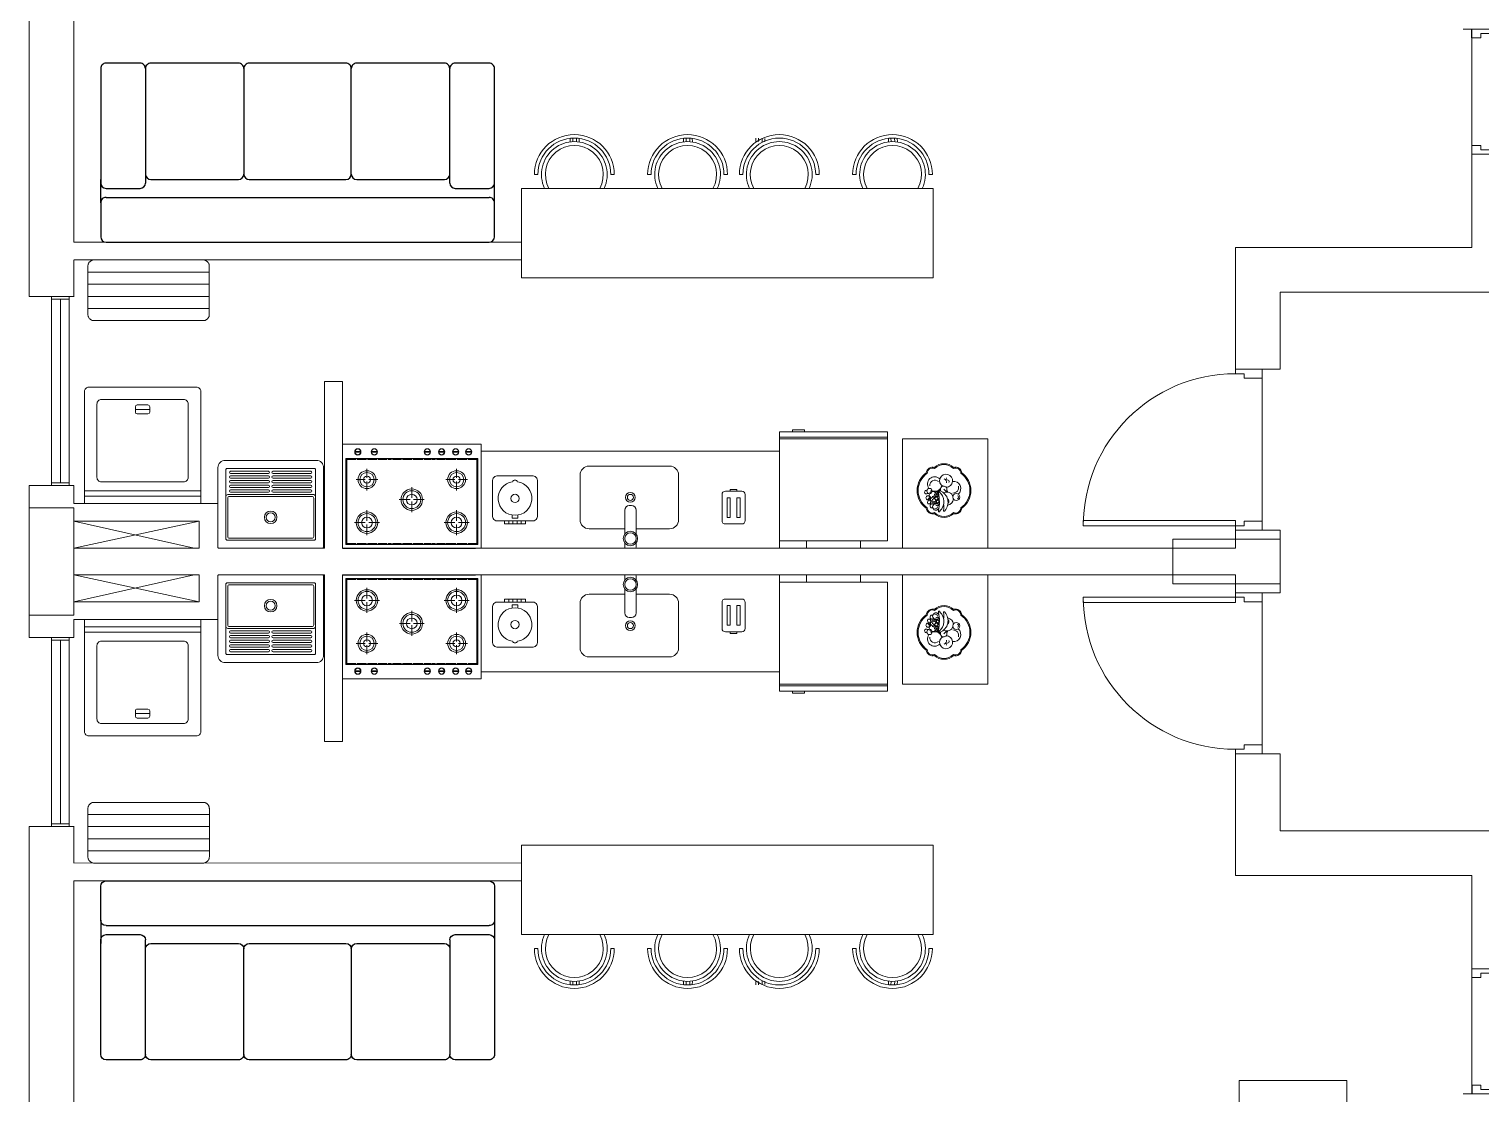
# Model space of a CAD drawing. Header units: millimetres. Extents: x 2878 to 6301, y 540 to 1980.
# Drawn here: x 2907.44 to 2915.55, y 825.56 to 831.51 of the extents above; entities that cross this region are included whole.
import ezdxf

# ---------------------------------------------------------------- set-up
doc = ezdxf.new("R2010")
doc.units = ezdxf.units.MM
doc.header["$LTSCALE"] = 4
doc.linetypes.add('HIDDEN2', pattern=[4.7625, 3.175, -1.5875])
for name, color, linetype, lineweight in [('ALVENARIA', 4, 'Continuous', 20), ('COTAS', 35, 'Continuous', 5), ('fino', 2, 'Continuous', 9), ('JANELA', 2, 'Continuous', 20), ('PILAR', 1, 'Continuous', 5), ('PORTA', 2, 'Continuous', 20), ('SOLEIRA', 1, 'Continuous', 5)]:
    doc.layers.add(name, color=color, linetype=linetype, lineweight=lineweight)

# ---------------------------------------------------------------- blocks, each defined once
blk = doc.blocks.new('máquina_lavar_roupa')
at = {"layer": 'fino'}
for p, q in [((-0.07, 0.65), (-0.07, 0)), ((-0.04, 0.65), (-0.04, 0)), ((-0.55, 0.295), (-0.55, 0.355)), ((-0.54, 0.365), (-0.51, 0.365)), ((-0.5, 0.295), (-0.5, 0.355)), ((-0.54, 0.285), (-0.51, 0.285))]:
    blk.add_line(p, q, dxfattribs=at)
for points in [[(-0.625, 0.65), (0, 0.65), (0, 0), (-0.625, 0, -0.414214), (-0.65, 0.025), (-0.65, 0.625, -0.414214)], [(-0.555, 0.07, -0.414214), (-0.58, 0.095), (-0.58, 0.555, -0.414214), (-0.555, 0.58), (-0.145, 0.58, -0.414214), (-0.12, 0.555), (-0.12, 0.095, -0.414214), (-0.145, 0.07)]]:
    blk.add_lwpolyline(points, format="xyb", close=True, dxfattribs=at)
blk.add_lwpolyline([(-0.525, 0.285), (-0.525, 0.365)], dxfattribs=at)
for centre, start, end in [((-0.54, 0.355), 90, 180), ((-0.51, 0.355), 360, 90), ((-0.54, 0.295), 180, 270), ((-0.51, 0.295), 270, 360)]:
    blk.add_arc(centre, 0.01, start, end, dxfattribs=at)
blk = doc.blocks.new('tanque')
at = {"layer": 'fino'}
for points in [[(-0.29, 0, 0.414214), (-0.295, -0.005), (-0.295, -0.45, 0.414214), (-0.255, -0.49), (0.255, -0.49, 0.414214), (0.295, -0.45), (0.295, -0.005, 0.414214), (0.29, 0)], [(-0.25, -0.289, 0.414214), (-0.24, -0.299), (0.24, -0.299, 0.414214), (0.25, -0.289), (0.25, -0.05, 0.414214), (0.245, -0.045), (-0.245, -0.045, 0.414214), (-0.25, -0.05)], [(-0.23, -0.055, 0.414214), (-0.24, -0.065), (-0.24, -0.279, 0.414214), (-0.23, -0.289), (0.23, -0.289, 0.414214), (0.24, -0.279), (0.24, -0.065, 0.414214), (0.23, -0.055)], [(-0.224, -0.325, -1), (-0.224, -0.312), (-0.013, -0.312, -1), (-0.013, -0.325)], [(0.224, -0.325, 1), (0.224, -0.312), (0.013, -0.312, 1), (0.013, -0.325)], [(-0.224, -0.351, -1), (-0.224, -0.338), (-0.013, -0.338, -1), (-0.013, -0.351)], [(-0.224, -0.377, -1), (-0.224, -0.364), (-0.013, -0.364, -1), (-0.013, -0.377)], [(-0.224, -0.403, -1), (-0.224, -0.39), (-0.013, -0.39, -1), (-0.013, -0.403)], [(0.224, -0.351, 1), (0.224, -0.338), (0.013, -0.338, 1), (0.013, -0.351)], [(0.224, -0.377, 1), (0.224, -0.364), (0.013, -0.364, 1), (0.013, -0.377)], [(0.224, -0.403, 1), (0.224, -0.39), (0.013, -0.39, 1), (0.013, -0.403)], [(-0.224, -0.429, -1), (-0.224, -0.416), (-0.013, -0.416, -1), (-0.013, -0.429)], [(0.224, -0.429, 1), (0.224, -0.416), (0.013, -0.416, 1), (0.013, -0.429)]]:
    blk.add_lwpolyline(points, format="xyb", close=True, dxfattribs=at)
blk.add_lwpolyline([(-0.25, -0.289), (-0.25, -0.44, 0.414214), (-0.245, -0.445), (0.245, -0.445, 0.414214), (0.25, -0.44), (0.25, -0.289)], format="xyb", dxfattribs=at)
for radius in [0.035, 0.025]:
    blk.add_circle((0, -0.172), radius, dxfattribs=at)
blk = doc.blocks.new('VARALP01')
at = {"linetype": 'HIDDEN2'}
for p, q in [((0.45, 0), (-0.45, 0)), ((-0.5, -0.05), (-0.5, -0.45)), ((0.5, -0.1), (-0.5, -0.1)), ((0.5, -0.45), (0.5, -0.05)), ((0.5, -0.2), (-0.5, -0.2)), ((0.5, -0.3), (-0.5, -0.3)), ((0.5, -0.4), (-0.5, -0.4)), ((-0.45, -0.5), (0.45, -0.5))]:
    blk.add_line(p, q, dxfattribs=at)
for centre, start, end in [((-0.45, -0.05), 90, 180), ((0.45, -0.05), 0, 90), ((-0.45, -0.45), 180, 270), ((0.45, -0.45), 270, 0)]:
    blk.add_arc(centre, 0.05, start, end, dxfattribs=at)
blk = doc.blocks.new('geladeira')
at = {"layer": 'fino'}
for p, q in [((-2.3921, -0.864), (-2.3921, -0.2611)), ((-2.3921, -0.2611), (-1.7821, -0.2611)), ((-2.3621, -0.864), (-2.3621, -0.2611)), ((-2.3521, -0.864), (-2.3521, -0.2611)), ((-1.7821, -0.864), (-1.7821, -0.2611)), ((-1.7821, -0.4111), (-1.7421, -0.4111)), ((-1.7421, -0.714), (-1.7421, -0.4111)), ((-1.7421, -0.714), (-1.7821, -0.714)), ((-1.7821, -0.864), (-2.3921, -0.864))]:
    blk.add_line(p, q, dxfattribs=at)
at = {"layer": 'fino', "linetype": 'Continuous'}
for p, q in [((-2.4034, -0.3332), (-2.4034, -0.3997)), ((-2.3921, -0.3332), (-2.4034, -0.3332)), ((-2.4034, -0.3997), (-2.3921, -0.3997))]:
    blk.add_line(p, q, dxfattribs=at)
blk = doc.blocks.new('liquidificador001')
at = {"linetype": 'Continuous'}
for p, q in [((-4, -3), (-4, 3)), ((-3, 4), (3, 4)), ((4, 3), (4, -3)), ((3, -4), (-3, -4)), ((-1.875, -4.5), (-1.875, -4)), ((-1.875, -4.5), (1.875, -4.5)), ((-1.125, -4.5), (-1.125, -4)), ((-0.5, -2.96003), (-0.5, -3.5)), ((-0.5, -3.5), (0.5, -3.5)), ((-0.375, -4), (-0.375, -4.5)), ((0.375, -4.5), (0.375, -4)), ((0.5, -3.5), (0.5, -2.96003)), ((1.125, -4), (1.125, -4.5)), ((1.875, -4.5), (1.875, -4))]:
    blk.add_line(p, q, dxfattribs=at)
blk.add_circle((0, 0), 0.75, dxfattribs=at)
for centre, radius, start, end in [((-3.125, 3.125), 0.88388, 81.8699, 188.1301), ((0, 0), 3, 98.62088, 81.31995), ((0, 2.75), 0.5, 25.58079, 154.1068), ((3.125, 3.125), 0.88388, 351.8699, 98.1301), ((-3.125, -3.125), 0.88388, 171.8699, 278.1301), ((3.125, -3.125), 0.88388, 261.8699, 8.130102)]:
    blk.add_arc(centre, radius, start, end, dxfattribs=at)
blk = doc.blocks.new('torradeira001')
at = {"linetype": 'Continuous'}
for p, q in [((-2, 0.5), (-2, -4.5)), ((-1, 1.5), (7, 1.5)), ((0, 0), (0, -1)), ((6, 0), (0, 0)), ((6, -1), (6, 0)), ((8, 0.5), (8, -4.5)), ((0, -1), (6, -1)), ((0, -3), (0, -4)), ((6, -3), (0, -3)), ((0, -4), (6, -4)), ((6, -4), (6, -3)), ((8, -1), (8.5, -1)), ((8.5, -3), (8, -3)), ((8.5, -1), (8.5, -3)), ((7, -5.5), (-1, -5.5))]:
    blk.add_line(p, q, dxfattribs=at)
for centre, start, end in [((-1.125, 0.625), 81.8699, 188.1301), ((7.125, 0.625), 351.8699, 98.1301), ((-1.125, -4.625), 171.8699, 278.1301), ((7.125, -4.625), 261.8699, 8.1301)]:
    blk.add_arc(centre, 0.884, start, end, dxfattribs=at)
blk = doc.blocks.new('P90D')
for points in [[(-0.025, 0.15), (-0.025, 1), (-0.055, 1), (-0.055, 0.15)], [(-0.9, 0.15), (-0.875, 0.15), (-0.875, 0.1), (-0.85, 0.1), (-0.85, 0), (-0.9, 0)], [(0, 0.15), (-0.025, 0.15), (-0.025, 0.1), (-0.05, 0.1), (-0.05, 0), (0, 0)]]:
    blk.add_lwpolyline(points, close=True)
blk = doc.blocks.new('FRUTEIRA')
for points in [[(-0.1293, -0.2036, 0.464622), (-0.099, -0.249, 0.515229), (0.099, -0.249, 0.464622), (0.1293, -0.2036, 0.385564), (0.1293, -0.0964, 0.464622), (0.099, -0.051, 0.515229), (-0.099, -0.051, 0.464622), (-0.1293, -0.0964, 0.385564)], [(-0.1236, -0.2023, 0.514772), (-0.0962, -0.2442, 0.527868), (0.0962, -0.2442, 0.514772), (0.1236, -0.2023, 0.408), (0.1236, -0.0977, 0.514772), (0.0962, -0.0558, 0.527868), (-0.0962, -0.0558, 0.514772), (-0.1236, -0.0977, 0.408)], [(0.1135, -0.1731, 0.466248), (0.0062, -0.1781, 1.2349), (0.0128, -0.1814, -0.107322), (0.1108, -0.1809, 1.512351)]]:
    blk.add_lwpolyline(points, format="xyb", close=True)
for points in [[(0.0199, -0.0717, 0.800509), (-0.05, -0.1025, 0.800509)], [(-0.0131, -0.134, 1.061423), (0.0035, -0.1679, 1.061423)], [(0.0062, -0.1781, -0.907273), (0.0016, -0.1725, -0.543155), (0.1126, -0.1463, -1.038224), (0.1115, -0.1532, 0.085615), (0.0764, -0.152, 0.085615)]]:
    blk.add_lwpolyline(points, format="xyb")
for centre, radius in [((0.0365, -0.0813), 0.0192), ((0.0031, -0.231), 0.015), ((0.0125, -0.1902), 0.00641), ((0.0276, -0.1877), 0.00725), ((0.0406, -0.2399), 0.0116), ((0.0667, -0.2326), 0.0102), ((0.0788, -0.1886), 0.00695)]:
    blk.add_circle(centre, radius)
for centre, radius, start, end in [((-0.0166, -0.0993), 0.0307, 357.3787, 103.70472), ((0.0357, -0.0816), 0.0119, 34.03854, 134.15495), ((-0.0551, -0.1384), 0.0363, 0.87682, 329.48454), ((-0.0548, -0.1032), 0.0368, 245.28115, 265.03929), ((0.0046, -0.1957), 0.0839, 138.25041, 146.2914), ((-0.0496, -0.1326), 0.0111, 65.43454, 220.79787), ((-0.0472, -0.1517), 0.0161, 78.19443, 132.39058), ((-0.0116, -0.0949), 0.0392, 258.79613, 302.08065), ((0.0083, -0.1561), 0.0161, 86.96054, 162.12374), ((-0.0058, -0.1514), 0.0189, 37.29965, 79.08559), ((0.045, -0.1341), 0.0363, 110.30689, 209.48263), ((-0.0058, -0.1514), 0.0189, 357.28889, 0.53185), ((0.0074, -0.1027), 0.0193, 359.90159, 15.7922), ((-0.0116, -0.0949), 0.0392, 348.55614, 355.18353), ((0.045, -0.1341), 0.0363, 7.72115, 87.80463), ((0.0611, -0.141), 0.0185, 57.5119, 142.49414), ((-0.0363, -0.2022), 0.0406, 134.72604, 307.49419), ((-0.0304, -0.2012), 0.0276, 134.82654, 279.05217), ((-0.0363, -0.2022), 0.0406, 340.01266, 78.20972), ((0.0008, -0.2329), 0.0117, 9.15311, 106.86224), ((0.0087, -0.2486), 0.0102, 162.05467, 53.59476), ((0.0232, -0.2138), 0.0187, 20.48948, 187.17045), ((0.0122, -0.1901), 0.00304, 355.63188, 138.72184), ((0.0216, -0.2136), 0.0112, 344.27109, 108.30399), ((0.0232, -0.2138), 0.0187, 253.8735, 339.6021), ((0.0275, -0.1893), 0.00542, 7.59487, 131.312), ((0.0464, -0.192), 0.0102, 351.21602, 272.07985), ((0.04, -0.2421), 0.00881, 5.41456, 100.37974), ((0.0503, -0.2138), 0.0116, 108.35116, 325.43597), ((0.0463, -0.1912), 0.00546, 1.19616, 109.44124), ((0.058, -0.2051), 0.0116, 54.06121, 337.23875), ((0.0622, -0.1838), 0.00855, 112.60289, 187.93048), ((0.055, -0.2045), 0.00643, 312.18228, 88.94855), ((0.0622, -0.1838), 0.00855, 227.04818, 67.84089), ((0.0625, -0.1844), 0.00563, 359.85407, 122.69084), ((0.0675, -0.218), 0.00802, 169.6672, 225.17423), ((0.0713, -0.1982), 0.00695, 80.85417, 302.47884), ((0.0679, -0.2318), 0.00641, 313.25153, 111.32566), ((0.0745, -0.2068), 0.00641, 159.97092, 329.79484), ((0.0675, -0.218), 0.00802, 79.42676, 83.14222), ((0.0675, -0.218), 0.00802, 308.34475, 37.02843), ((0.091, -0.1956), 0.0182, 170.82889, 130.24427), ((0.0856, -0.2167), 0.0116, 162.56055, 165.41571), ((0.0856, -0.2167), 0.0116, 203.00277, 19.03205), ((0.0896, -0.1972), 0.0119, 344.29821, 79.73854)]:
    blk.add_arc(centre, radius, start, end)
blk = doc.blocks.new('P70D')
for points in [[(-0.025, 0.15), (-0.025, 0.8), (-0.055, 0.8), (-0.055, 0.15)], [(-0.7, 0.15), (-0.675, 0.15), (-0.675, 0.1), (-0.65, 0.1), (-0.65, 0.05), (-0.7, 0.05)], [(0, 0.15), (-0.025, 0.15), (-0.025, 0.1), (-0.05, 0.1), (-0.05, 0.05), (0, 0.05)]]:
    blk.add_lwpolyline(points, close=True)
blk = doc.blocks.new('01SOFA3L')
for p, q in [((0, 1.07), (0, -1.07)), ((0.22, 1.1), (0.03, 1.1)), ((0.22, 1.1), (0.35, 1.1)), ((0.25, 1.07), (0.25, -1.07)), ((0.3, 1.07), (0.3, 0.88)), ((0.97, 1.1), (0.33, 1.1)), ((1, 0.88), (1, 1.07)), ((0.38, 0.85), (0.33, 0.85)), ((0.35, 0.82), (0.35, 0.33)), ((0.97, 0.85), (0.38, 0.85)), ((1, 0.33), (1, 0.82)), ((0.35, 0.27), (0.35, -0.27)), ((0.97, 0.3), (0.38, 0.3)), ((1, -0.27), (1, 0.27)), ((0.38, -0.3), (0.97, -0.3)), ((0.35, -0.33), (0.35, -0.82)), ((1, -0.82), (1, -0.33)), ((0.3, -0.88), (0.3, -1.07)), ((0.33, -0.85), (0.38, -0.85)), ((0.38, -0.85), (0.38, -0.85)), ((0.38, -0.85), (0.97, -0.85)), ((1, -1.07), (1, -0.88)), ((0.03, -1.1), (0.22, -1.1)), ((0.22, -1.1), (0.35, -1.1)), ((0.33, -1.1), (0.97, -1.1))]:
    blk.add_line(p, q)
for centre, start, end in [((0.03, 1.07), 90, 180), ((0.22, 1.07), 0, 90), ((0.33, 1.07), 90, 180), ((0.97, 1.07), 0, 90), ((0.33, 0.88), 180, 270), ((0.38, 0.82), 90, 180), ((0.97, 0.88), 270, 0), ((0.97, 0.82), 0, 90), ((0.38, 0.33), 180, 270), ((0.97, 0.33), 270, 0), ((0.38, 0.27), 90, 180), ((0.97, 0.27), 0, 90), ((0.38, -0.27), 180, 270), ((0.38, -0.33), 90, 180), ((0.97, -0.27), 270, 0), ((0.97, -0.33), 0, 90), ((0.33, -0.88), 90, 180), ((0.38, -0.82), 180, 270), ((0.97, -0.82), 270, 0), ((0.97, -0.88), 0, 90), ((0.03, -1.07), 180, 270), ((0.22, -1.07), 270, 0), ((0.33, -1.07), 180, 270), ((0.97, -1.07), 270, 0)]:
    blk.add_arc(centre, 0.03, start, end)
blk = doc.blocks.new('PILAR')
at = {"layer": 'PILAR', "ltscale": 0.01}
blk.add_lwpolyline([(-0.15, 0), (0.1, 0), (0.1, -0.6), (-0.15, -0.6)], close=True, dxfattribs=at)

msp = doc.modelspace()

# ---------------------------------------------------------------- linework, layer by layer
for p, q in [((2915.5038, 831.4567), (2915.5038, 831.5067)), ((2909.1937, 828.6063), (2909.9379, 828.6062)), ((2909.1937, 828.4561), (2909.9379, 828.4562)), ((2915.5038, 825.6057), (2915.5038, 825.5557))]:
    msp.add_line(p, q)
at = {"layer": 'ALVENARIA'}
for p, q in [((2907.444, 834.8571), (2907.4437, 830.0112)), ((2907.6938, 830.3162), (2910.1938, 830.3161)), ((2914.1821, 829.5808), (2914.1822, 830.2868)), ((2907.6938, 830.2162), (2910.1938, 830.2161)), ((2914.4321, 830.0367), (2918.1938, 830.0365)), ((2907.4437, 828.1062), (2907.4437, 828.9562)), ((2914.1821, 828.6058), (2914.1821, 828.7608)), ((2914.432, 828.3566), (2914.4321, 828.7058)), ((2908.5023, 828.6063), (2909.0937, 828.6063)), ((2909.1937, 828.6063), (2914.1821, 828.606)), ((2911.9379, 828.6064), (2914.1821, 828.6066)), ((2908.5023, 828.4561), (2909.0937, 828.4561)), ((2909.1937, 828.4561), (2914.1821, 828.4564)), ((2911.9379, 828.456), (2914.1821, 828.4566)), ((2914.1821, 828.4566), (2914.1821, 828.3016)), ((2914.1821, 827.4816), (2914.1822, 826.7757)), ((2907.444, 822.2053), (2907.4437, 827.0512)), ((2914.4322, 827.0257), (2923.3069, 827.0262)), ((2907.6938, 826.8462), (2910.1938, 826.8464)), ((2907.6938, 826.7462), (2910.1938, 826.7464))]:
    msp.add_line(p, q, dxfattribs=at)
at = {"layer": 'ALVENARIA', "ltscale": 200}
for p, q in [((2907.6939, 832.8372), (2907.6938, 830.3162)), ((2907.693, 830.216), (2907.693, 830.011)), ((2909.0937, 829.5362), (2909.0937, 828.6061)), ((2909.1937, 829.5362), (2909.0937, 829.5362)), ((2909.1937, 829.5362), (2909.1937, 828.6061)), ((2909.0937, 827.5262), (2909.0937, 828.4563)), ((2909.1937, 827.5262), (2909.1937, 828.4563)), ((2909.1937, 827.5262), (2909.0937, 827.5262)), ((2907.693, 826.8464), (2907.693, 827.0514)), ((2907.6939, 824.2253), (2907.6938, 826.7462))]:
    msp.add_line(p, q, dxfattribs=at)
at = {"layer": 'ALVENARIA', "ltscale": 0.01}
for p, q in [((2915.5038, 831.5067), (2915.4538, 831.5067)), ((2915.5038, 830.2867), (2915.5038, 830.8067)), ((2914.4321, 830.0367), (2914.4321, 829.6058)), ((2914.4322, 827.0257), (2914.4322, 827.4566)), ((2915.5038, 826.7757), (2915.5038, 826.2557)), ((2915.5038, 825.5557), (2915.4538, 825.5557))]:
    msp.add_line(p, q, dxfattribs=at)
at = {"layer": 'ALVENARIA', "ltscale": 0.03}
for p, q in [((2914.1822, 830.2868), (2915.5038, 830.2867)), ((2907.6937, 830.0112), (2907.4437, 830.0112)), ((2907.6937, 828.9562), (2907.4437, 828.9562)), ((2907.6938, 828.8562), (2907.6937, 828.9562)), ((2908.4987, 828.8562), (2907.6938, 828.8562)), ((2908.4987, 828.6111), (2908.4987, 828.8562)), ((2908.4987, 828.4513), (2908.4987, 828.2062)), ((2907.6938, 828.2062), (2907.6937, 828.1062)), ((2908.4987, 828.2062), (2907.6938, 828.2062)), ((2907.6937, 828.1062), (2907.4437, 828.1062)), ((2907.6938, 827.0512), (2907.4437, 827.0512)), ((2914.1822, 826.7757), (2915.5038, 826.7757))]:
    msp.add_line(p, q, dxfattribs=at)
at = {"layer": 'ALVENARIA', "ltscale": 0.5}
for p, q in [((2914.4321, 829.6058), (2914.3321, 829.6058)), ((2914.3321, 828.7058), (2914.4321, 828.7058)), ((2914.3317, 828.3566), (2914.4321, 828.3566)), ((2914.4322, 827.4566), (2914.3321, 827.4566))]:
    msp.add_line(p, q, dxfattribs=at)
at = {"layer": 'COTAS'}
for p, q in [((2910.4666, 830.8762), (2910.4663, 830.8962)), ((2910.4813, 830.8775), (2910.4809, 830.8976)), ((2910.5018, 830.8772), (2910.5015, 830.8972)), ((2910.5165, 830.8757), (2910.5162, 830.8958)), ((2911.0991, 830.8762), (2911.0988, 830.8962)), ((2911.1138, 830.8775), (2911.1134, 830.8976)), ((2911.1343, 830.8772), (2911.134, 830.8972)), ((2911.149, 830.8757), (2911.1487, 830.8958)), ((2911.5034, 830.8762), (2911.503, 830.8962)), ((2911.518, 830.8775), (2911.5177, 830.8976)), ((2911.5386, 830.8772), (2911.5382, 830.8972)), ((2911.5533, 830.8757), (2911.5529, 830.8958)), ((2912.244, 830.8762), (2912.2437, 830.8962)), ((2912.2587, 830.8775), (2912.2583, 830.8976)), ((2912.2792, 830.8772), (2912.2789, 830.8972)), ((2912.2939, 830.8757), (2912.2936, 830.8958)), ((2910.2666, 830.6941), (2910.2862, 830.6941)), ((2910.6931, 830.6941), (2910.7127, 830.6941)), ((2910.8991, 830.6941), (2910.9187, 830.6941)), ((2911.3256, 830.6941), (2911.3451, 830.6941)), ((2911.4115, 830.6941), (2911.4311, 830.6941)), ((2911.838, 830.6941), (2911.8576, 830.6941)), ((2912.044, 830.6941), (2912.0636, 830.6941)), ((2912.4705, 830.6941), (2912.4901, 830.6941)), ((2912.3228, 829.2161), (2912.3228, 828.6059)), ((2912.7993, 829.2161), (2912.7993, 828.6059)), ((2909.2672, 829.1463), (2909.2672, 829.1422)), ((2909.2932, 829.1463), (2909.2672, 829.1463)), ((2909.2672, 829.1422), (2909.2932, 829.1422)), ((2909.2932, 829.1422), (2909.2932, 829.1463)), ((2909.3855, 829.1463), (2909.3595, 829.1463)), ((2909.3595, 829.1463), (2909.3595, 829.1422)), ((2909.3595, 829.1422), (2909.3855, 829.1422)), ((2909.3855, 829.1422), (2909.3855, 829.1463)), ((2909.6818, 829.1463), (2909.6558, 829.1463)), ((2909.6558, 829.1463), (2909.6558, 829.1422)), ((2909.6558, 829.1422), (2909.6818, 829.1422)), ((2909.6818, 829.1422), (2909.6818, 829.1463)), ((2909.7609, 829.1463), (2909.7349, 829.1463)), ((2909.7349, 829.1463), (2909.7349, 829.1422)), ((2909.7349, 829.1422), (2909.7609, 829.1422)), ((2909.7609, 829.1422), (2909.7609, 829.1463)), ((2909.84, 829.1463), (2909.814, 829.1463)), ((2909.814, 829.1463), (2909.814, 829.1422)), ((2909.814, 829.1422), (2909.84, 829.1422)), ((2909.84, 829.1422), (2909.84, 829.1463)), ((2909.9125, 829.1463), (2909.8865, 829.1463)), ((2909.8865, 829.1463), (2909.8865, 829.1422)), ((2909.8865, 829.1422), (2909.9125, 829.1422)), ((2909.9125, 829.1422), (2909.9125, 829.1463)), ((2909.2137, 829.1061), (2909.9497, 829.1061)), ((2909.2137, 828.6261), (2909.2137, 829.1061)), ((2909.2187, 829.1011), (2909.2689, 829.1011)), ((2909.2739, 829.1011), (2909.3288, 829.1011)), ((2909.3338, 829.1011), (2909.3887, 829.1011)), ((2909.3937, 829.1011), (2909.444, 829.1011)), ((2909.449, 829.1011), (2909.469, 829.1011)), ((2909.474, 829.1011), (2909.5243, 829.1011)), ((2909.5293, 829.1011), (2909.5842, 829.1011)), ((2909.5892, 829.1011), (2909.6441, 829.1011)), ((2909.6491, 829.1011), (2909.6893, 829.1011)), ((2909.6943, 829.1011), (2909.7143, 829.1011)), ((2909.7193, 829.1011), (2909.7696, 829.1011)), ((2909.7746, 829.1011), (2909.8295, 829.1011)), ((2909.8345, 829.1011), (2909.8894, 829.1011)), ((2909.8944, 829.1011), (2909.9447, 829.1011)), ((2909.9497, 829.1061), (2909.9497, 828.6261)), ((2910.5719, 829.0644), (2911.0219, 829.0644)), ((2910.5219, 828.7644), (2910.5219, 829.0144)), ((2911.0719, 829.0144), (2911.0719, 828.7644)), ((2910.771, 828.8183), (2910.771, 828.6849)), ((2910.8089, 828.8439), (2910.7967, 828.8439)), ((2910.8345, 828.6849), (2910.8345, 828.8183)), ((2907.6937, 828.6062), (2907.6937, 828.7562)), ((2910.771, 828.7144), (2910.5719, 828.7144)), ((2911.0219, 828.7144), (2910.8345, 828.7144)), ((2909.9497, 828.6261), (2909.2137, 828.6261)), ((2909.2689, 828.6311), (2909.2187, 828.6311)), ((2909.3288, 828.6311), (2909.2739, 828.6311)), ((2909.3887, 828.6311), (2909.3338, 828.6311)), ((2909.444, 828.6311), (2909.3937, 828.6311)), ((2909.469, 828.6311), (2909.449, 828.6311)), ((2909.5243, 828.6311), (2909.474, 828.6311)), ((2909.5842, 828.6311), (2909.5293, 828.6311)), ((2909.6441, 828.6311), (2909.5892, 828.6311)), ((2909.6893, 828.6311), (2909.6491, 828.6311)), ((2909.7143, 828.6311), (2909.6943, 828.6311)), ((2909.7696, 828.6311), (2909.7193, 828.6311)), ((2909.8295, 828.6311), (2909.7746, 828.6311)), ((2909.8894, 828.6311), (2909.8345, 828.6311)), ((2909.9447, 828.6311), (2909.8944, 828.6311)), ((2910.771, 828.6346), (2910.771, 828.6104)), ((2910.8345, 828.6104), (2910.8345, 828.6346)), ((2910.7753, 828.6061), (2910.8302, 828.6061)), ((2907.6937, 828.4562), (2907.6937, 828.3062)), ((2909.9497, 828.4363), (2909.2137, 828.4363)), ((2909.2137, 828.4363), (2909.2137, 827.9563)), ((2909.2689, 828.4313), (2909.2187, 828.4313)), ((2909.3288, 828.4313), (2909.2739, 828.4313)), ((2909.3887, 828.4313), (2909.3338, 828.4313)), ((2909.444, 828.4313), (2909.3937, 828.4313)), ((2909.469, 828.4313), (2909.449, 828.4313)), ((2909.5243, 828.4313), (2909.474, 828.4313)), ((2909.5842, 828.4313), (2909.5293, 828.4313)), ((2909.6441, 828.4313), (2909.5892, 828.4313)), ((2909.6893, 828.4313), (2909.6491, 828.4313)), ((2909.7143, 828.4313), (2909.6943, 828.4313)), ((2909.7696, 828.4313), (2909.7193, 828.4313)), ((2909.8295, 828.4313), (2909.7746, 828.4313)), ((2909.8894, 828.4313), (2909.8345, 828.4313)), ((2909.9447, 828.4313), (2909.8944, 828.4313)), ((2909.9497, 827.9563), (2909.9497, 828.4363)), ((2910.771, 828.4278), (2910.771, 828.452)), ((2910.771, 828.2441), (2910.771, 828.3775)), ((2910.7753, 828.4563), (2910.8302, 828.4563)), ((2910.8345, 828.452), (2910.8345, 828.4278)), ((2910.8345, 828.3775), (2910.8345, 828.2441)), ((2912.3228, 827.8463), (2912.3228, 828.4565)), ((2912.7993, 827.8463), (2912.7993, 828.4565)), ((2910.5219, 828.298), (2910.5219, 828.048)), ((2910.771, 828.348), (2910.5719, 828.348)), ((2911.0219, 828.348), (2910.8345, 828.348)), ((2911.0719, 828.048), (2911.0719, 828.298)), ((2910.8089, 828.2185), (2910.7967, 828.2185)), ((2910.5719, 827.998), (2911.0219, 827.998)), ((2909.2137, 827.9563), (2909.9497, 827.9563)), ((2909.2187, 827.9613), (2909.2689, 827.9613)), ((2909.2672, 827.9161), (2909.2672, 827.9202)), ((2909.2672, 827.9202), (2909.2932, 827.9202)), ((2909.2932, 827.9161), (2909.2672, 827.9161)), ((2909.2739, 827.9613), (2909.3288, 827.9613)), ((2909.2932, 827.9202), (2909.2932, 827.9161)), ((2909.3338, 827.9613), (2909.3887, 827.9613)), ((2909.3595, 827.9202), (2909.3855, 827.9202)), ((2909.3595, 827.9161), (2909.3595, 827.9202)), ((2909.3855, 827.9161), (2909.3595, 827.9161)), ((2909.3855, 827.9202), (2909.3855, 827.9161)), ((2909.3937, 827.9613), (2909.444, 827.9613)), ((2909.449, 827.9613), (2909.469, 827.9613)), ((2909.474, 827.9613), (2909.5243, 827.9613)), ((2909.5293, 827.9613), (2909.5842, 827.9613)), ((2909.5892, 827.9613), (2909.6441, 827.9613)), ((2909.6491, 827.9613), (2909.6893, 827.9613)), ((2909.6558, 827.9202), (2909.6818, 827.9202)), ((2909.6558, 827.9161), (2909.6558, 827.9202)), ((2909.6818, 827.9161), (2909.6558, 827.9161)), ((2909.6818, 827.9202), (2909.6818, 827.9161)), ((2909.6943, 827.9613), (2909.7143, 827.9613)), ((2909.7193, 827.9613), (2909.7696, 827.9613)), ((2909.7349, 827.9202), (2909.7609, 827.9202)), ((2909.7349, 827.9161), (2909.7349, 827.9202)), ((2909.7609, 827.9161), (2909.7349, 827.9161)), ((2909.7609, 827.9202), (2909.7609, 827.9161)), ((2909.7746, 827.9613), (2909.8295, 827.9613)), ((2909.814, 827.9202), (2909.84, 827.9202)), ((2909.814, 827.9161), (2909.814, 827.9202)), ((2909.84, 827.9161), (2909.814, 827.9161)), ((2909.8345, 827.9613), (2909.8894, 827.9613)), ((2909.84, 827.9202), (2909.84, 827.9161)), ((2909.8865, 827.9202), (2909.9125, 827.9202)), ((2909.8865, 827.9161), (2909.8865, 827.9202)), ((2909.9125, 827.9161), (2909.8865, 827.9161)), ((2909.8944, 827.9613), (2909.9447, 827.9613)), ((2909.9125, 827.9202), (2909.9125, 827.9161)), ((2910.2666, 826.3683), (2910.2862, 826.3683)), ((2910.6931, 826.3683), (2910.7127, 826.3683)), ((2910.8991, 826.3683), (2910.9187, 826.3683)), ((2911.3256, 826.3683), (2911.3452, 826.3683)), ((2911.4115, 826.3683), (2911.4311, 826.3683)), ((2911.838, 826.3683), (2911.8576, 826.3683)), ((2912.044, 826.3683), (2912.0636, 826.3683)), ((2912.4705, 826.3683), (2912.4901, 826.3683)), ((2910.4666, 826.1862), (2910.4663, 826.1662)), ((2910.4813, 826.185), (2910.4809, 826.1649)), ((2910.5018, 826.1852), (2910.5015, 826.1652)), ((2910.5165, 826.1867), (2910.5162, 826.1666)), ((2911.0991, 826.1862), (2911.0988, 826.1662)), ((2911.1138, 826.185), (2911.1134, 826.1649)), ((2911.1343, 826.1852), (2911.134, 826.1652)), ((2911.149, 826.1867), (2911.1487, 826.1666)), ((2911.5034, 826.1862), (2911.503, 826.1662)), ((2911.518, 826.185), (2911.5177, 826.1649)), ((2911.5386, 826.1852), (2911.5382, 826.1652)), ((2911.5533, 826.1867), (2911.5529, 826.1666)), ((2912.244, 826.1862), (2912.2437, 826.1662)), ((2912.2587, 826.185), (2912.2583, 826.1649)), ((2912.2792, 826.1852), (2912.2789, 826.1652)), ((2912.294, 826.1867), (2912.2936, 826.1666))]:
    msp.add_line(p, q, dxfattribs=at)
at = {"layer": 'COTAS', "color": 3}
for p, q in [((2912.4938, 830.616), (2910.1938, 830.616)), ((2910.1938, 830.616), (2910.1938, 830.116)), ((2912.4938, 830.116), (2912.4938, 830.616)), ((2912.4938, 830.116), (2910.1938, 830.116)), ((2912.4938, 826.9464), (2910.1938, 826.9464)), ((2910.1938, 826.4464), (2910.1938, 826.9464)), ((2912.4938, 826.9464), (2912.4938, 826.4464)), ((2912.4938, 826.4464), (2910.1938, 826.4464))]:
    msp.add_line(p, q, dxfattribs=at)
at = {"layer": 'COTAS', "ltscale": 0.03}
for p, q in [((2907.6187, 828.9701), (2907.6187, 829.9973)), ((2907.6187, 828.0923), (2907.6187, 827.0651))]:
    msp.add_line(p, q, dxfattribs=at)
at = {"layer": 'COTAS', "ltscale": 200}
for p, q in [((2912.3228, 829.2161), (2912.7993, 829.2161)), ((2912.3228, 827.8463), (2912.7993, 827.8463))]:
    msp.add_line(p, q, dxfattribs=at)
at = {"layer": 'COTAS', "ltscale": 0.01}
for p, q in [((2909.3313, 828.9986), (2909.3313, 829.0486)), ((2909.832, 828.9986), (2909.832, 829.0486)), ((2909.3213, 828.9886), (2909.2713, 828.9886)), ((2909.3313, 828.9786), (2909.3313, 828.9286)), ((2909.3413, 828.9886), (2909.3913, 828.9886)), ((2909.5817, 828.887), (2909.5817, 828.947)), ((2909.822, 828.9886), (2909.772, 828.9886)), ((2909.832, 828.9786), (2909.832, 828.9286)), ((2909.842, 828.9886), (2909.892, 828.9886)), ((2909.5717, 828.877), (2909.512, 828.877)), ((2909.5717, 828.877), (2909.512, 828.877)), ((2909.5817, 828.867), (2909.5817, 828.807)), ((2909.5917, 828.877), (2909.6513, 828.877)), ((2909.5917, 828.877), (2909.6513, 828.877)), ((2909.3313, 828.7586), (2909.3313, 828.8186)), ((2909.832, 828.7586), (2909.832, 828.8186)), ((2908.3661, 828.6061), (2907.6937, 828.7562)), ((2908.3937, 828.7562), (2907.6937, 828.6062)), ((2909.3213, 828.7486), (2909.2617, 828.7486)), ((2909.3213, 828.7486), (2909.2617, 828.7486)), ((2909.3313, 828.7386), (2909.3313, 828.6786)), ((2909.3413, 828.7486), (2909.401, 828.7486)), ((2909.3413, 828.7486), (2909.401, 828.7486)), ((2909.822, 828.7486), (2909.7624, 828.7486)), ((2909.822, 828.7486), (2909.7624, 828.7486)), ((2909.832, 828.7386), (2909.832, 828.6786)), ((2909.842, 828.7486), (2909.9016, 828.7486)), ((2909.842, 828.7486), (2909.9016, 828.7486)), ((2908.3661, 828.4563), (2907.6937, 828.3062)), ((2908.3937, 828.3062), (2907.6937, 828.4562)), ((2909.3313, 828.3238), (2909.3313, 828.3838)), ((2909.832, 828.3238), (2909.832, 828.3838)), ((2909.3213, 828.3138), (2909.2617, 828.3138)), ((2909.3213, 828.3138), (2909.2617, 828.3138)), ((2909.3313, 828.3038), (2909.3313, 828.2438)), ((2909.3413, 828.3138), (2909.401, 828.3138)), ((2909.3413, 828.3138), (2909.401, 828.3138)), ((2909.822, 828.3138), (2909.7624, 828.3138)), ((2909.822, 828.3138), (2909.7624, 828.3138)), ((2909.832, 828.3038), (2909.832, 828.2438)), ((2909.842, 828.3138), (2909.9016, 828.3138)), ((2909.842, 828.3138), (2909.9016, 828.3138)), ((2909.5817, 828.1954), (2909.5817, 828.2554)), ((2909.3313, 828.0838), (2909.3313, 828.1338)), ((2909.5717, 828.1854), (2909.5121, 828.1854)), ((2909.5717, 828.1854), (2909.5121, 828.1854)), ((2909.5817, 828.1754), (2909.5817, 828.1154)), ((2909.5917, 828.1854), (2909.6513, 828.1854)), ((2909.5917, 828.1854), (2909.6513, 828.1854)), ((2909.832, 828.0838), (2909.832, 828.1338)), ((2909.3213, 828.0738), (2909.2713, 828.0738)), ((2909.3313, 828.0638), (2909.3313, 828.0138)), ((2909.3413, 828.0738), (2909.3913, 828.0738)), ((2909.822, 828.0738), (2909.772, 828.0738)), ((2909.832, 828.0638), (2909.832, 828.0138)), ((2909.842, 828.0738), (2909.892, 828.0738))]:
    msp.add_line(p, q, dxfattribs=at)
at = {"layer": 'COTAS'}
for points in [[(2909.1937, 829.1861), (2909.9697, 829.1861), (2909.9697, 828.6061), (2909.1937, 828.6061)], [(2909.2629, 829.1437), (2909.2642, 829.1504), (2909.268, 829.1561), (2909.2737, 829.1599), (2909.2804, 829.1612), (2909.2871, 829.1599), (2909.2927, 829.1561), (2909.2965, 829.1504), (2909.2979, 829.1437), (2909.2965, 829.137), (2909.2927, 829.1313), (2909.2871, 829.1275), (2909.2804, 829.1262), (2909.2737, 829.1275), (2909.268, 829.1313), (2909.2642, 829.137)], [(2909.2639, 829.1437), (2909.2651, 829.15), (2909.2687, 829.1554), (2909.2741, 829.1589), (2909.2804, 829.1602), (2909.2867, 829.1589), (2909.292, 829.1554), (2909.2956, 829.15), (2909.2969, 829.1437), (2909.2956, 829.1374), (2909.292, 829.1321), (2909.2867, 829.1285), (2909.2804, 829.1272), (2909.2741, 829.1285), (2909.2687, 829.1321), (2909.2651, 829.1374)], [(2909.3552, 829.1437), (2909.3565, 829.1504), (2909.3603, 829.1561), (2909.366, 829.1599), (2909.3727, 829.1612), (2909.3794, 829.1599), (2909.385, 829.1561), (2909.3888, 829.1504), (2909.3902, 829.1437), (2909.3888, 829.137), (2909.385, 829.1313), (2909.3794, 829.1275), (2909.3727, 829.1262), (2909.366, 829.1275), (2909.3603, 829.1313), (2909.3565, 829.137)], [(2909.3562, 829.1437), (2909.3574, 829.15), (2909.361, 829.1554), (2909.3664, 829.1589), (2909.3727, 829.1602), (2909.379, 829.1589), (2909.3843, 829.1554), (2909.3879, 829.15), (2909.3891, 829.1437), (2909.3879, 829.1374), (2909.3843, 829.1321), (2909.379, 829.1285), (2909.3727, 829.1272), (2909.3664, 829.1285), (2909.361, 829.1321), (2909.3574, 829.1374)], [(2909.6514, 829.1437), (2909.6528, 829.1504), (2909.6566, 829.1561), (2909.6622, 829.1599), (2909.6689, 829.1612), (2909.6756, 829.1599), (2909.6813, 829.1561), (2909.6851, 829.1504), (2909.6864, 829.1437), (2909.6851, 829.137), (2909.6813, 829.1313), (2909.6756, 829.1275), (2909.6689, 829.1262), (2909.6622, 829.1275), (2909.6566, 829.1313), (2909.6528, 829.137)], [(2909.6525, 829.1437), (2909.6537, 829.15), (2909.6573, 829.1554), (2909.6626, 829.1589), (2909.6689, 829.1602), (2909.6753, 829.1589), (2909.6806, 829.1554), (2909.6842, 829.15), (2909.6854, 829.1437), (2909.6842, 829.1374), (2909.6806, 829.1321), (2909.6753, 829.1285), (2909.6689, 829.1272), (2909.6626, 829.1285), (2909.6573, 829.1321), (2909.6537, 829.1374)], [(2909.7306, 829.1437), (2909.7319, 829.1504), (2909.7357, 829.1561), (2909.7414, 829.1599), (2909.7481, 829.1612), (2909.7547, 829.1599), (2909.7604, 829.1561), (2909.7642, 829.1504), (2909.7656, 829.1437), (2909.7642, 829.137), (2909.7604, 829.1313), (2909.7547, 829.1275), (2909.7481, 829.1262), (2909.7414, 829.1275), (2909.7357, 829.1313), (2909.7319, 829.137)], [(2909.7316, 829.1437), (2909.7328, 829.15), (2909.7364, 829.1554), (2909.7417, 829.1589), (2909.7481, 829.1602), (2909.7544, 829.1589), (2909.7597, 829.1554), (2909.7633, 829.15), (2909.7645, 829.1437), (2909.7633, 829.1374), (2909.7597, 829.1321), (2909.7544, 829.1285), (2909.7481, 829.1272), (2909.7417, 829.1285), (2909.7364, 829.1321), (2909.7328, 829.1374)], [(2909.8097, 829.1437), (2909.811, 829.1504), (2909.8148, 829.1561), (2909.8205, 829.1599), (2909.8272, 829.1612), (2909.8339, 829.1599), (2909.8395, 829.1561), (2909.8433, 829.1504), (2909.8447, 829.1437), (2909.8433, 829.137), (2909.8395, 829.1313), (2909.8339, 829.1275), (2909.8272, 829.1262), (2909.8205, 829.1275), (2909.8148, 829.1313), (2909.811, 829.137)], [(2909.8107, 829.1437), (2909.8119, 829.15), (2909.8155, 829.1554), (2909.8209, 829.1589), (2909.8272, 829.1602), (2909.8335, 829.1589), (2909.8388, 829.1554), (2909.8424, 829.15), (2909.8436, 829.1437), (2909.8424, 829.1374), (2909.8388, 829.1321), (2909.8335, 829.1285), (2909.8272, 829.1272), (2909.8209, 829.1285), (2909.8155, 829.1321), (2909.8119, 829.1374)], [(2909.8822, 829.1437), (2909.8835, 829.1504), (2909.8873, 829.1561), (2909.893, 829.1599), (2909.8997, 829.1612), (2909.9064, 829.1599), (2909.912, 829.1561), (2909.9158, 829.1504), (2909.9172, 829.1437), (2909.9158, 829.137), (2909.912, 829.1313), (2909.9064, 829.1275), (2909.8997, 829.1262), (2909.893, 829.1275), (2909.8873, 829.1313), (2909.8835, 829.137)], [(2909.8832, 829.1437), (2909.8844, 829.15), (2909.888, 829.1554), (2909.8934, 829.1589), (2909.8997, 829.1602), (2909.906, 829.1589), (2909.9113, 829.1554), (2909.9149, 829.15), (2909.9162, 829.1437), (2909.9149, 829.1374), (2909.9113, 829.1321), (2909.906, 829.1285), (2909.8997, 829.1272), (2909.8934, 829.1285), (2909.888, 829.1321), (2909.8844, 829.1374)], [(2909.1937, 827.8763), (2909.9697, 827.8763), (2909.9697, 828.4563), (2909.1937, 828.4563)], [(2909.2629, 827.9187), (2909.2642, 827.912), (2909.268, 827.9063), (2909.2737, 827.9025), (2909.2804, 827.9012), (2909.2871, 827.9025), (2909.2928, 827.9063), (2909.2965, 827.912), (2909.2979, 827.9187), (2909.2965, 827.9254), (2909.2928, 827.9311), (2909.2871, 827.9349), (2909.2804, 827.9362), (2909.2737, 827.9349), (2909.268, 827.9311), (2909.2642, 827.9254)], [(2909.2639, 827.9187), (2909.2652, 827.9124), (2909.2687, 827.9071), (2909.2741, 827.9035), (2909.2804, 827.9022), (2909.2867, 827.9035), (2909.292, 827.9071), (2909.2956, 827.9124), (2909.2969, 827.9187), (2909.2956, 827.925), (2909.292, 827.9304), (2909.2867, 827.9339), (2909.2804, 827.9352), (2909.2741, 827.9339), (2909.2687, 827.9304), (2909.2652, 827.925)], [(2909.3552, 827.9187), (2909.3565, 827.912), (2909.3603, 827.9063), (2909.366, 827.9025), (2909.3727, 827.9012), (2909.3794, 827.9025), (2909.385, 827.9063), (2909.3888, 827.912), (2909.3902, 827.9187), (2909.3888, 827.9254), (2909.385, 827.9311), (2909.3794, 827.9349), (2909.3727, 827.9362), (2909.366, 827.9349), (2909.3603, 827.9311), (2909.3565, 827.9254)], [(2909.3562, 827.9187), (2909.3574, 827.9124), (2909.361, 827.9071), (2909.3664, 827.9035), (2909.3727, 827.9022), (2909.379, 827.9035), (2909.3843, 827.9071), (2909.3879, 827.9124), (2909.3892, 827.9187), (2909.3879, 827.925), (2909.3843, 827.9304), (2909.379, 827.9339), (2909.3727, 827.9352), (2909.3664, 827.9339), (2909.361, 827.9304), (2909.3574, 827.925)], [(2909.6515, 827.9187), (2909.6528, 827.912), (2909.6566, 827.9063), (2909.6623, 827.9025), (2909.669, 827.9012), (2909.6757, 827.9025), (2909.6813, 827.9063), (2909.6851, 827.912), (2909.6865, 827.9187), (2909.6851, 827.9254), (2909.6813, 827.9311), (2909.6757, 827.9349), (2909.669, 827.9362), (2909.6623, 827.9349), (2909.6566, 827.9311), (2909.6528, 827.9254)], [(2909.6525, 827.9187), (2909.6537, 827.9124), (2909.6573, 827.9071), (2909.6626, 827.9035), (2909.669, 827.9022), (2909.6753, 827.9035), (2909.6806, 827.9071), (2909.6842, 827.9124), (2909.6854, 827.9187), (2909.6842, 827.925), (2909.6806, 827.9304), (2909.6753, 827.9339), (2909.669, 827.9352), (2909.6626, 827.9339), (2909.6573, 827.9304), (2909.6537, 827.925)], [(2909.7306, 827.9187), (2909.7319, 827.912), (2909.7357, 827.9063), (2909.7414, 827.9025), (2909.7481, 827.9012), (2909.7548, 827.9025), (2909.7604, 827.9063), (2909.7642, 827.912), (2909.7656, 827.9187), (2909.7642, 827.9254), (2909.7604, 827.9311), (2909.7548, 827.9349), (2909.7481, 827.9362), (2909.7414, 827.9349), (2909.7357, 827.9311), (2909.7319, 827.9254)], [(2909.7316, 827.9187), (2909.7328, 827.9124), (2909.7364, 827.9071), (2909.7418, 827.9035), (2909.7481, 827.9022), (2909.7544, 827.9035), (2909.7597, 827.9071), (2909.7633, 827.9124), (2909.7645, 827.9187), (2909.7633, 827.925), (2909.7597, 827.9304), (2909.7544, 827.9339), (2909.7481, 827.9352), (2909.7418, 827.9339), (2909.7364, 827.9304), (2909.7328, 827.925)], [(2909.8097, 827.9187), (2909.811, 827.912), (2909.8148, 827.9063), (2909.8205, 827.9025), (2909.8272, 827.9012), (2909.8339, 827.9025), (2909.8395, 827.9063), (2909.8433, 827.912), (2909.8447, 827.9187), (2909.8433, 827.9254), (2909.8395, 827.9311), (2909.8339, 827.9349), (2909.8272, 827.9362), (2909.8205, 827.9349), (2909.8148, 827.9311), (2909.811, 827.9254)], [(2909.8107, 827.9187), (2909.8119, 827.9124), (2909.8155, 827.9071), (2909.8209, 827.9035), (2909.8272, 827.9022), (2909.8335, 827.9035), (2909.8388, 827.9071), (2909.8424, 827.9124), (2909.8436, 827.9187), (2909.8424, 827.925), (2909.8388, 827.9304), (2909.8335, 827.9339), (2909.8272, 827.9352), (2909.8209, 827.9339), (2909.8155, 827.9304), (2909.8119, 827.925)], [(2909.8822, 827.9187), (2909.8835, 827.912), (2909.8873, 827.9063), (2909.893, 827.9025), (2909.8997, 827.9012), (2909.9064, 827.9025), (2909.9121, 827.9063), (2909.9158, 827.912), (2909.9172, 827.9187), (2909.9158, 827.9254), (2909.9121, 827.9311), (2909.9064, 827.9349), (2909.8997, 827.9362), (2909.893, 827.9349), (2909.8873, 827.9311), (2909.8835, 827.9254)], [(2909.8832, 827.9187), (2909.8845, 827.9124), (2909.888, 827.9071), (2909.8934, 827.9035), (2909.8997, 827.9022), (2909.906, 827.9035), (2909.9113, 827.9071), (2909.9149, 827.9124), (2909.9162, 827.9187), (2909.9149, 827.925), (2909.9113, 827.9304), (2909.906, 827.9339), (2909.8997, 827.9352), (2909.8934, 827.9339), (2909.888, 827.9304), (2909.8845, 827.925)]]:
    msp.add_lwpolyline(points, close=True, dxfattribs=at)
at = {"layer": 'COTAS', "color": 3}
for points in [[(2909.9697, 828.6061), (2911.6359, 828.6061), (2911.6359, 829.1478), (2909.9697, 829.1478)], [(2909.9697, 828.4563), (2911.6359, 828.4563), (2911.6359, 827.9146), (2909.9697, 827.9146)]]:
    msp.add_lwpolyline(points, close=True, dxfattribs=at)
at = {"layer": 'COTAS'}
for points in [[(2909.2187, 828.6261), (2909.2187, 829.1061)], [(2909.9447, 829.1061), (2909.9447, 828.6261)], [(2909.2187, 828.4363), (2909.2187, 827.9563)], [(2909.9447, 827.9563), (2909.9447, 828.4363)]]:
    msp.add_lwpolyline(points, dxfattribs=at)
at = {"layer": 'COTAS', "ltscale": 200}
for points in [[(2908.3937, 828.7562), (2907.6937, 828.7562), (2907.6937, 828.6062), (2908.3937, 828.6062)], [(2908.3937, 828.3062), (2907.6937, 828.3062), (2907.6937, 828.4562), (2908.3937, 828.4562)]]:
    msp.add_lwpolyline(points, close=True, dxfattribs=at)
at = {"layer": 'COTAS'}
for centre, radius in [((2909.3313, 828.9886), 0.05), ((2909.3313, 828.9886), 0.04), ((2909.832, 828.9886), 0.05), ((2909.832, 828.9886), 0.04), ((2909.3313, 828.9886), 0.02), ((2909.832, 828.9886), 0.02), ((2909.5817, 828.877), 0.06), ((2909.5817, 828.877), 0.05), ((2909.5817, 828.877), 0.03), ((2909.3313, 828.7486), 0.06), ((2909.3313, 828.7486), 0.05), ((2909.832, 828.7486), 0.06), ((2909.832, 828.7486), 0.05), ((2909.3313, 828.7486), 0.03), ((2909.832, 828.7486), 0.03), ((2910.8028, 828.6597), 0.0405), ((2910.8028, 828.4027), 0.0405), ((2909.3313, 828.3138), 0.06), ((2909.3313, 828.3138), 0.05), ((2909.3313, 828.3138), 0.03), ((2909.832, 828.3138), 0.06), ((2909.832, 828.3138), 0.05), ((2909.832, 828.3138), 0.03), ((2909.5817, 828.1854), 0.06), ((2909.5817, 828.1854), 0.05), ((2909.5817, 828.1854), 0.03), ((2909.3313, 828.0738), 0.05), ((2909.3313, 828.0738), 0.04), ((2909.3313, 828.0738), 0.02), ((2909.832, 828.0738), 0.05), ((2909.832, 828.0738), 0.04), ((2909.832, 828.0738), 0.02)]:
    msp.add_circle(centre, radius, dxfattribs=at)
at = {"layer": 'COTAS', "color": 7}
for centre, radius in [((2910.8028, 828.8894), 0.0271), ((2910.8028, 828.8894), 0.0171), ((2910.8028, 828.6597), 0.032), ((2910.8028, 828.4027), 0.032), ((2910.8028, 828.173), 0.0271), ((2910.8028, 828.173), 0.0171)]:
    msp.add_circle(centre, radius, dxfattribs=at)
at = {"layer": 'COTAS'}
for centre, radius, start, end in [((2910.4896, 830.6941), 0.223, 0, 180), ((2910.4896, 830.6941), 0.2035, 0, 180), ((2911.1221, 830.6941), 0.223, 0, 180), ((2911.1221, 830.6941), 0.2035, 0, 180), ((2911.6345, 830.6941), 0.223, 0, 180), ((2911.6345, 830.6941), 0.2035, 0, 180), ((2912.267, 830.6941), 0.223, 0, 180), ((2912.267, 830.6941), 0.2035, 0, 180), ((2910.4896, 830.6941), 0.1836, 334.83857, 205.16143), ((2910.4896, 830.6941), 0.1619, 331.17339, 208.82661), ((2911.1221, 830.6941), 0.1836, 334.83857, 205.16143), ((2911.1221, 830.6941), 0.1619, 331.17339, 208.82661), ((2911.6345, 830.6941), 0.1836, 334.83857, 205.16143), ((2911.6345, 830.6941), 0.1619, 331.17339, 208.82661), ((2912.267, 830.6941), 0.1836, 334.83857, 205.16143), ((2912.267, 830.6941), 0.1619, 331.17339, 208.82661), ((2910.5719, 829.0144), 0.05, 90, 180), ((2911.0219, 829.0144), 0.05, 0, 90), ((2910.7967, 828.8183), 0.0257, 90, 180), ((2910.8089, 828.8183), 0.0257, 0, 90), ((2910.5719, 828.7644), 0.05, 180, 270), ((2911.0219, 828.7644), 0.05, 270, 0), ((2910.7753, 828.6104), 0.00428, 180, 270), ((2910.8302, 828.6104), 0.00428, 270, 0), ((2910.7753, 828.452), 0.00428, 90, 180), ((2910.8302, 828.452), 0.00428, 0, 90), ((2910.5719, 828.298), 0.05, 90, 180), ((2911.0219, 828.298), 0.05, 0, 90), ((2910.7967, 828.2441), 0.0257, 180, 270), ((2910.8089, 828.2441), 0.0257, 270, 0), ((2910.5719, 828.048), 0.05, 180, 270), ((2911.0219, 828.048), 0.05, 270, 0), ((2910.4896, 826.3683), 0.1836, 154.83857, 25.16143), ((2910.4896, 826.3683), 0.1619, 151.17339, 28.82661), ((2911.1221, 826.3683), 0.1836, 154.83857, 25.16143), ((2911.1221, 826.3683), 0.1619, 151.17339, 28.82661), ((2911.6346, 826.3683), 0.1836, 154.83857, 25.16143), ((2911.6346, 826.3683), 0.1619, 151.17339, 28.82661), ((2912.267, 826.3683), 0.1836, 154.83857, 25.16143), ((2912.267, 826.3683), 0.1619, 151.17339, 28.82661), ((2910.4896, 826.3683), 0.223, 180, 0), ((2910.4896, 826.3683), 0.2035, 180, 0), ((2911.1221, 826.3683), 0.223, 180, 0), ((2911.1221, 826.3683), 0.2035, 180, 0), ((2911.6346, 826.3683), 0.223, 180, 0), ((2911.6346, 826.3683), 0.2035, 180, 0), ((2912.267, 826.3683), 0.223, 180, 0), ((2912.267, 826.3683), 0.2035, 180, 0)]:
    msp.add_arc(centre, radius, start, end, dxfattribs=at)
at = {"layer": 'JANELA', "ltscale": 0.03}
for p, q in [((2907.5687, 829.9973), (2907.5687, 828.9701)), ((2907.6687, 829.9973), (2907.6687, 828.9701)), ((2907.5687, 827.0651), (2907.5687, 828.0923)), ((2907.6687, 827.0651), (2907.6687, 828.0923))]:
    msp.add_line(p, q, dxfattribs=at)
for points in [[(2907.5687, 830.0112), (2907.5687, 829.9973), (2907.6687, 829.9973), (2907.6687, 830.0112)], [(2907.5687, 828.9701), (2907.5687, 828.9562), (2907.6687, 828.9562), (2907.6687, 828.9701)], [(2907.5687, 828.0923), (2907.5687, 828.1062), (2907.6687, 828.1062), (2907.6687, 828.0923)], [(2907.5687, 827.0512), (2907.5687, 827.0651), (2907.6687, 827.0651), (2907.6687, 827.0512)]]:
    msp.add_lwpolyline(points, close=True, dxfattribs=at)
at = {"layer": 'PORTA'}
for centre, start, end in [((2914.1826, 828.7308), 90.00049, 179.99664), ((2914.1826, 828.3316), 180.00336, 269.99951)]:
    msp.add_arc(centre, 0.85, start, end, dxfattribs=at)
at = {"layer": 'SOLEIRA', "ltscale": 0.03}
for p, q in [((2915.5038, 830.8567), (2915.5038, 831.4567)), ((2914.3321, 829.5558), (2914.3321, 828.7558)), ((2914.3321, 827.5066), (2914.3321, 828.3066)), ((2915.5038, 826.2057), (2915.5038, 825.6057))]:
    msp.add_line(p, q, dxfattribs=at)

# ---------------------------------------------------------------- block references
at = {"color": 4, "ltscale": 0.01, "rotation": 89.99999999999993}
msp.add_blockref('01SOFA3L', (2908.9438, 830.3161), dxfattribs=at)
at = {"color": 4, "ltscale": 0.01, "extrusion": (0, 0, -1), "zscale": -1, "rotation": 270}
msp.add_blockref('01SOFA3L', (-2908.9438, 826.7463), dxfattribs=at)
at = {"layer": 'COTAS', "xscale": 0.6780209225512408, "yscale": 0.6780209225512408, "zscale": 0.6780209225512408}
msp.add_blockref('VARALP01', (2908.1117, 830.2162), dxfattribs=at)
at = {"layer": 'COTAS', "color": 3, "xscale": -1}
for name, p, rotation in [('máquina_lavar_roupa', (2908.4029, 828.8562), 90), ('geladeira', (2911.3748, 826.864), 90), ('tanque', (2908.7937, 828.6061), 180)]:
    msp.add_blockref(name, p, dxfattribs=dict(at, rotation=rotation))
at = {"layer": 'COTAS'}
for name, p, rotation in [('FRUTEIRA', (2912.7046, 828.9277), 270), ('PILAR', (2907.5437, 828.2312), 180), ('PILAR', (2913.8321, 828.5562), 89.99999999999997), ('PILAR', (2914.8038, 825.4806), 269.9999999999999)]:
    msp.add_blockref(name, p, dxfattribs=dict(at, rotation=rotation))
at = {"layer": 'COTAS', "color": 3, "xscale": -0.0314170444966582, "yscale": 0.0314170444966582, "zscale": 0.0314170444966582}
msp.add_blockref('liquidificador001', (2910.1582, 828.8837), dxfattribs=at)
at = {"layer": 'COTAS', "color": 3}
for name, p, xscale, yscale, zscale, rotation in [('torradeira001', (2911.4156, 828.7779), -0.01824341439327776, 0.01824341439327776, 0.01824341439327776, 270), ('liquidificador001', (2910.1582, 828.1787), 0.0314170444966582, 0.0314170444966582, 0.0314170444966582, 180), ('torradeira001', (2911.4156, 828.2845), 0.01824341439327776, 0.01824341439327776, 0.01824341439327776, 270)]:
    msp.add_blockref(name, p, dxfattribs=dict(at, xscale=xscale, yscale=yscale, zscale=zscale, rotation=rotation))
msp.add_blockref('tanque', (2908.7937, 828.4563), dxfattribs=at)
at = {"layer": 'COTAS', "color": 3, "rotation": 90}
for name, p in [('geladeira', (2911.3748, 830.1984)), ('máquina_lavar_roupa', (2908.4029, 828.2062))]:
    msp.add_blockref(name, p, dxfattribs=at)
at = {"layer": 'COTAS', "extrusion": (0, 0, -1), "zscale": -1, "rotation": 90}
msp.add_blockref('FRUTEIRA', (-2912.7046, 828.1347), dxfattribs=at)
at = {"layer": 'COTAS', "extrusion": (0, 0, -1), "xscale": 0.6780209225512408, "yscale": 0.6780209225512408, "zscale": -0.6780209225512408, "rotation": 180}
msp.add_blockref('VARALP01', (-2908.1118, 826.8462), dxfattribs=at)
at = {"layer": 'PORTA'}
for name, p, rotation in [('P70D', (2915.4538, 830.8067), 270), ('P90D', (2914.3321, 828.3566), 90)]:
    msp.add_blockref(name, p, dxfattribs=dict(at, rotation=rotation))
at = {"layer": 'PORTA', "xscale": -1, "rotation": 90}
msp.add_blockref('P90D', (2914.3321, 828.7058), dxfattribs=at)
at = {"layer": 'PORTA', "extrusion": (0, 0, -1), "zscale": -1, "rotation": 90}
msp.add_blockref('P70D', (-2915.4538, 826.2557), dxfattribs=at)

doc.saveas('drawing.dxf')
